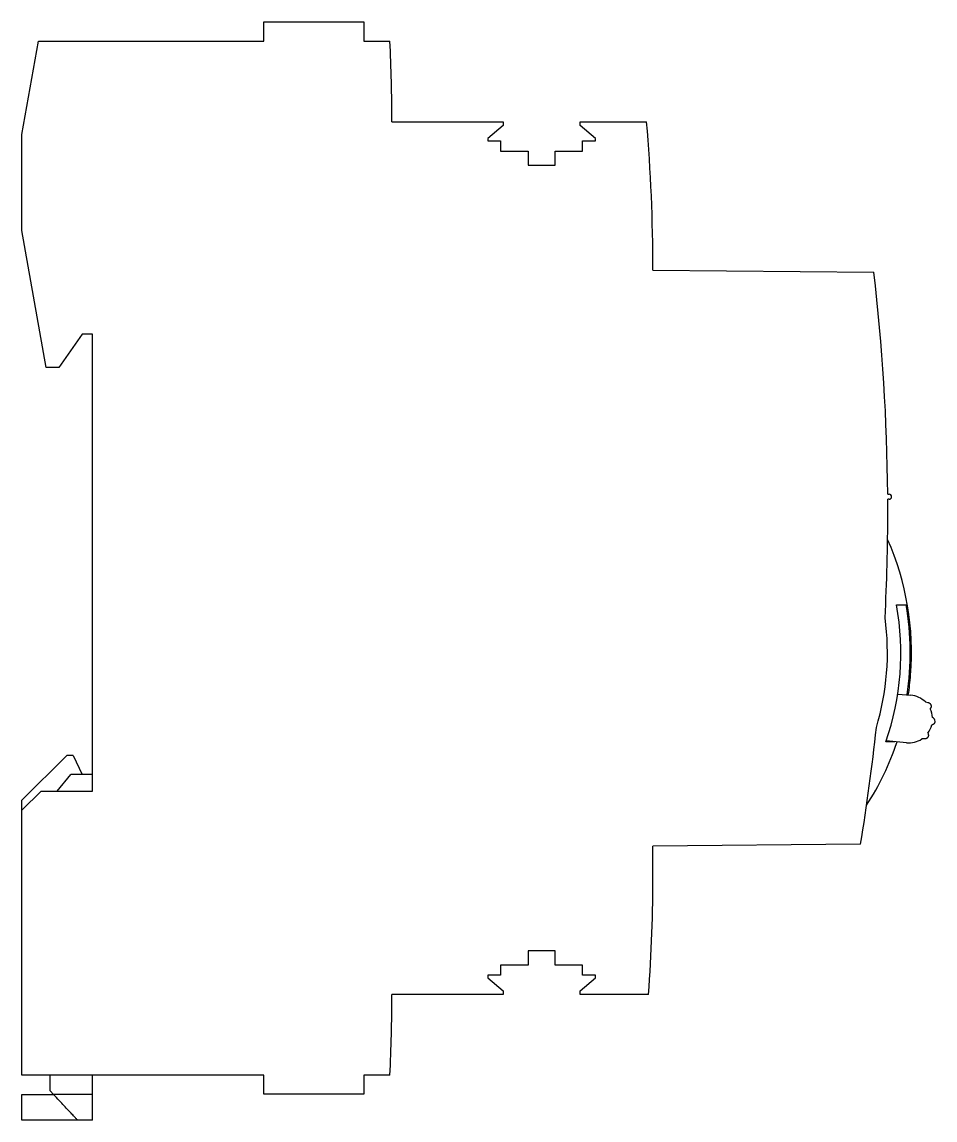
# Model space of a CAD drawing. Header units: millimetres. Extents: x 3609 to 5941, y 2453 to 3731.
# Drawn here: x 5872.8 to 5941.1, y 3470.4 to 3552.6 of the extents above; entities that cross this region are included whole.
import ezdxf

# ---------------------------------------------------------------- set-up
doc = ezdxf.new("R2010")
doc.units = ezdxf.units.MM

msp = doc.modelspace()

# ---------------------------------------------------------------- linework, layer by layer
for p, q in [((5890.927, 3552.631), (5898.392, 3552.631)), ((5890.927, 3551.194), (5890.927, 3552.631)), ((5898.392, 3552.631), (5898.392, 3551.194)), ((5872.824, 3544.203), (5874.056, 3551.194)), ((5874.056, 3551.194), (5890.927, 3551.194)), ((5898.392, 3551.194), (5900.361, 3551.194)), ((5900.501, 3545.16), (5908.834, 3545.16)), ((5908.834, 3544.88), (5907.684, 3543.915)), ((5908.834, 3545.16), (5908.834, 3544.88)), ((5914.58, 3545.16), (5919.561, 3545.16)), ((5914.58, 3544.88), (5914.58, 3545.16)), ((5915.729, 3543.915), (5914.58, 3544.88)), ((5872.824, 3537.02), (5872.824, 3544.203)), ((5907.684, 3543.915), (5907.684, 3543.724)), ((5907.684, 3543.724), (5908.642, 3543.724)), ((5908.642, 3543.724), (5908.642, 3542.958)), ((5914.771, 3543.724), (5915.729, 3543.724)), ((5914.771, 3542.958), (5914.771, 3543.724)), ((5915.729, 3543.724), (5915.729, 3543.915)), ((5908.642, 3542.958), (5910.701, 3542.958)), ((5910.701, 3542.958), (5910.701, 3541.904)), ((5912.712, 3542.958), (5914.771, 3542.958)), ((5912.712, 3541.904), (5912.712, 3542.958)), ((5910.701, 3541.904), (5912.712, 3541.904)), ((5874.631, 3526.772), (5872.824, 3537.02)), ((5920.039, 3534.051), (5936.563, 3533.907)), ((5877.325, 3529.263), (5875.581, 3526.772)), ((5878.091, 3529.263), (5877.325, 3529.263)), ((5878.091, 3495.072), (5878.091, 3529.263)), ((5875.581, 3526.772), (5874.631, 3526.772)), ((5937.607, 3517.291), (5937.703, 3517.291)), ((5937.703, 3516.908), (5937.61, 3516.908)), ((5938.265, 3509.007), (5938.987, 3509.007)), ((5938.35, 3502.331), (5939.338, 3502.239)), ((5940.419, 3501.739), (5940.595, 3501.707)), ((5940.595, 3501.707), (5940.608, 3501.705)), ((5940.608, 3501.705), (5940.621, 3501.703)), ((5940.621, 3501.703), (5940.634, 3501.7)), ((5940.634, 3501.7), (5940.646, 3501.697)), ((5940.646, 3501.697), (5940.659, 3501.693)), ((5940.659, 3501.693), (5940.671, 3501.688)), ((5940.671, 3501.688), (5940.683, 3501.683)), ((5940.683, 3501.683), (5940.694, 3501.678)), ((5940.694, 3501.678), (5940.706, 3501.671)), ((5940.706, 3501.671), (5940.717, 3501.665)), ((5940.717, 3501.665), (5940.728, 3501.658)), ((5940.728, 3501.658), (5940.738, 3501.65)), ((5940.738, 3501.65), (5940.749, 3501.642)), ((5940.749, 3501.642), (5940.758, 3501.634)), ((5940.758, 3501.634), (5940.768, 3501.625)), ((5940.768, 3501.625), (5940.777, 3501.615)), ((5940.777, 3501.615), (5940.785, 3501.606)), ((5940.794, 3501.25), (5940.782, 3501.234)), ((5940.785, 3501.606), (5940.793, 3501.595)), ((5940.793, 3501.595), (5940.801, 3501.585)), ((5940.805, 3501.266), (5940.794, 3501.25)), ((5940.801, 3501.585), (5940.812, 3501.568)), ((5940.815, 3501.283), (5940.805, 3501.266)), ((5940.812, 3501.568), (5940.821, 3501.551)), ((5940.825, 3501.301), (5940.815, 3501.283)), ((5940.821, 3501.551), (5940.83, 3501.533)), ((5940.832, 3501.319), (5940.825, 3501.301)), ((5940.83, 3501.533), (5940.837, 3501.514)), ((5940.839, 3501.338), (5940.832, 3501.319)), ((5940.837, 3501.514), (5940.842, 3501.495)), ((5940.844, 3501.357), (5940.839, 3501.338)), ((5940.842, 3501.495), (5940.847, 3501.476)), ((5940.848, 3501.377), (5940.844, 3501.357)), ((5940.847, 3501.476), (5940.85, 3501.456)), ((5940.85, 3501.396), (5940.848, 3501.377)), ((5940.85, 3501.456), (5940.851, 3501.436)), ((5940.851, 3501.416), (5940.85, 3501.396)), ((5940.851, 3501.436), (5940.851, 3501.416)), ((5941.045, 3500.084), (5941.03, 3500.072)), ((5941.06, 3500.098), (5941.045, 3500.084)), ((5941.074, 3500.112), (5941.06, 3500.098)), ((5941.086, 3500.127), (5941.074, 3500.112)), ((5941.098, 3500.144), (5941.086, 3500.127)), ((5941.108, 3500.161), (5941.098, 3500.144)), ((5941.117, 3500.178), (5941.108, 3500.161)), ((5941.125, 3500.197), (5941.117, 3500.178)), ((5941.132, 3500.215), (5941.125, 3500.197)), ((5941.137, 3500.235), (5941.132, 3500.215)), ((5941.141, 3500.254), (5941.137, 3500.235)), ((5941.144, 3500.274), (5941.141, 3500.254)), ((5940.609, 3499.397), (5940.619, 3499.38)), ((5940.619, 3499.38), (5940.627, 3499.362)), ((5940.627, 3499.362), (5940.633, 3499.343)), ((5940.633, 3499.343), (5940.639, 3499.324)), ((5940.639, 3499.324), (5940.643, 3499.304)), ((5940.643, 3499.304), (5940.646, 3499.285)), ((5940.646, 3499.285), (5940.648, 3499.265)), ((5940.648, 3499.265), (5940.648, 3499.245)), ((5940.923, 3500.021), (5940.903, 3500.018)), ((5940.942, 3500.027), (5940.923, 3500.021)), ((5940.961, 3500.033), (5940.942, 3500.027)), ((5940.979, 3500.041), (5940.961, 3500.033)), ((5940.997, 3500.05), (5940.979, 3500.041)), ((5941.014, 3500.06), (5940.997, 3500.05)), ((5941.03, 3500.072), (5941.014, 3500.06)), ((5938.147, 3498.76), (5937.462, 3498.76)), ((5939.004, 3498.679), (5937.483, 3498.822)), ((5940.185, 3498.969), (5940.159, 3498.969)), ((5940.21, 3498.969), (5940.185, 3498.969)), ((5940.236, 3498.969), (5940.21, 3498.969)), ((5940.261, 3498.968), (5940.236, 3498.969)), ((5940.287, 3498.968), (5940.261, 3498.968)), ((5940.313, 3498.968), (5940.287, 3498.968)), ((5940.338, 3498.968), (5940.313, 3498.968)), ((5940.351, 3498.967), (5940.338, 3498.968)), ((5940.364, 3498.967), (5940.351, 3498.967)), ((5940.377, 3498.967), (5940.364, 3498.967)), ((5940.39, 3498.968), (5940.377, 3498.967)), ((5940.403, 3498.97), (5940.39, 3498.968)), ((5940.416, 3498.972), (5940.403, 3498.97)), ((5940.428, 3498.975), (5940.416, 3498.972)), ((5940.441, 3498.978), (5940.428, 3498.975)), ((5940.453, 3498.982), (5940.441, 3498.978)), ((5940.466, 3498.986), (5940.453, 3498.982)), ((5940.478, 3498.991), (5940.466, 3498.986)), ((5940.489, 3498.997), (5940.478, 3498.991)), ((5940.501, 3499.003), (5940.489, 3498.997)), ((5940.512, 3499.009), (5940.501, 3499.003)), ((5940.523, 3499.016), (5940.512, 3499.009)), ((5940.534, 3499.024), (5940.523, 3499.016)), ((5940.544, 3499.032), (5940.534, 3499.024)), ((5940.554, 3499.04), (5940.544, 3499.032)), ((5940.563, 3499.049), (5940.554, 3499.04)), ((5940.577, 3499.063), (5940.563, 3499.049)), ((5940.589, 3499.079), (5940.577, 3499.063)), ((5940.601, 3499.095), (5940.589, 3499.079)), ((5940.611, 3499.112), (5940.601, 3499.095)), ((5940.62, 3499.13), (5940.611, 3499.112)), ((5940.628, 3499.148), (5940.62, 3499.13)), ((5940.635, 3499.167), (5940.628, 3499.148)), ((5940.64, 3499.186), (5940.635, 3499.167)), ((5940.644, 3499.205), (5940.64, 3499.186)), ((5940.647, 3499.225), (5940.644, 3499.205)), ((5940.648, 3499.245), (5940.647, 3499.225)), ((5872.824, 3494.392), (5876.176, 3497.744)), ((5876.655, 3497.744), (5876.176, 3497.744)), ((5876.655, 3497.744), (5877.325, 3496.308)), ((5875.465, 3495.072), (5876.478, 3496.308)), ((5878.091, 3496.308), (5876.478, 3496.308)), ((5872.824, 3493.636), (5874.26, 3495.072)), ((5872.824, 3493.636), (5872.824, 3494.392)), ((5874.26, 3495.072), (5878.091, 3495.072)), ((5872.824, 3473.811), (5872.824, 3493.636)), ((5935.575, 3491.09), (5920.025, 3490.954)), ((5910.701, 3483.101), (5910.701, 3482.048)), ((5912.712, 3483.101), (5910.701, 3483.101)), ((5912.712, 3482.048), (5912.712, 3483.101)), ((5908.642, 3482.048), (5908.642, 3481.281)), ((5910.701, 3482.048), (5908.642, 3482.048)), ((5914.771, 3482.048), (5912.712, 3482.048)), ((5914.771, 3481.281), (5914.771, 3482.048)), ((5907.684, 3481.281), (5907.684, 3481.09)), ((5908.642, 3481.281), (5907.684, 3481.281)), ((5915.729, 3481.281), (5914.771, 3481.281)), ((5915.729, 3481.09), (5915.729, 3481.281)), ((5907.684, 3481.09), (5908.834, 3480.125)), ((5914.58, 3480.125), (5915.729, 3481.09)), ((5908.834, 3479.845), (5900.501, 3479.845)), ((5908.834, 3480.125), (5908.834, 3479.845)), ((5914.58, 3479.845), (5914.58, 3480.125)), ((5919.712, 3479.845), (5914.58, 3479.845)), ((5890.927, 3473.811), (5872.824, 3473.811)), ((5874.931, 3472.643), (5874.931, 3473.811)), ((5878.091, 3472.365), (5878.091, 3473.811)), ((5890.927, 3472.375), (5890.927, 3473.811)), ((5898.392, 3473.811), (5898.392, 3472.375)), ((5900.361, 3473.811), (5898.392, 3473.811)), ((5872.824, 3470.45), (5872.824, 3472.366)), ((5872.824, 3472.366), (5875.189, 3472.366)), ((5875.19, 3472.365), (5874.931, 3472.643)), ((5875.302, 3472.245), (5875.19, 3472.365)), ((5878.091, 3472.365), (5875.19, 3472.365)), ((5875.41, 3472.13), (5875.302, 3472.245)), ((5878.091, 3470.45), (5878.091, 3472.365)), ((5898.392, 3472.375), (5890.927, 3472.375)), ((5875.513, 3472.019), (5875.41, 3472.13)), ((5875.613, 3471.913), (5875.513, 3472.019)), ((5875.708, 3471.811), (5875.613, 3471.913)), ((5875.8, 3471.712), (5875.708, 3471.811)), ((5875.889, 3471.617), (5875.8, 3471.712)), ((5875.975, 3471.525), (5875.889, 3471.617)), ((5876.058, 3471.436), (5875.975, 3471.525)), ((5876.138, 3471.35), (5876.058, 3471.436)), ((5876.216, 3471.267), (5876.138, 3471.35)), ((5876.29, 3471.187), (5876.216, 3471.267)), ((5876.362, 3471.111), (5876.29, 3471.187)), ((5876.431, 3471.037), (5876.362, 3471.111)), ((5876.497, 3470.967), (5876.431, 3471.037)), ((5876.559, 3470.899), (5876.497, 3470.967)), ((5876.619, 3470.835), (5876.559, 3470.899)), ((5876.676, 3470.775), (5876.619, 3470.835)), ((5876.729, 3470.718), (5876.676, 3470.775)), ((5876.779, 3470.665), (5876.729, 3470.718)), ((5876.824, 3470.616), (5876.779, 3470.665)), ((5876.865, 3470.572), (5876.824, 3470.616)), ((5876.902, 3470.533), (5876.865, 3470.572)), ((5876.933, 3470.5), (5876.902, 3470.533)), ((5876.957, 3470.473), (5876.933, 3470.5)), ((5876.979, 3470.45), (5872.824, 3470.45)), ((5876.974, 3470.456), (5876.957, 3470.473)), ((5876.979, 3470.45), (5876.974, 3470.456)), ((5878.091, 3470.45), (5876.979, 3470.45))]:
    msp.add_line(p, q)
for centre, radius, start, end in [((5771.115, 3545.16), 129.386, 0, 2.67279), ((5790.652, 3534.051), 129.386, 0, 4.9256), ((5784.379, 3515.998), 153.233, 0.48346, 6.71157), ((5784.379, 3515.998), 153.233, 0, 0.34022), ((5937.703, 3517.1), 0.192, 270.00002, 89.99998), ((5784.379, 3515.998), 153.233, 357.01884, 0), ((5918.315, 3505.416), 21.07, 355.48229, 23.76153), ((5918.315, 3505.416), 20.271, 340.83095, 10.20501), ((5918.315, 3505.416), 20.982, 351.36329, 9.85545), ((5918.315, 3505.416), 19.268, 343.16931, 7.79521), ((5918.315, 3505.416), 21.07, 351.37687, 355.48229), ((5939.171, 3500.459), 1.788, 45.71785, 84.63841), ((5939.171, 3500.459), 1.788, 3.56936, 25.70667), ((5940.858, 3500.3), 0.286, 354.63832, 70.24761), ((5784.379, 3515.998), 153.233, 350.64492, 353.94567), ((5939.171, 3500.459), 1.788, 323.57014, 345.7074), ((5918.315, 3505.416), 21.07, 327.20304, 341.54291), ((5939.171, 3500.459), 1.788, 264.63839, 303.5589), ((5790.652, 3489.039), 129.386, 0, 0.84815), ((5790.652, 3489.039), 129.386, 355.92524, 0), ((5771.115, 3479.845), 129.386, 357.32721, 0)]:
    msp.add_arc(centre, radius, start, end)

doc.saveas('drawing.dxf')
